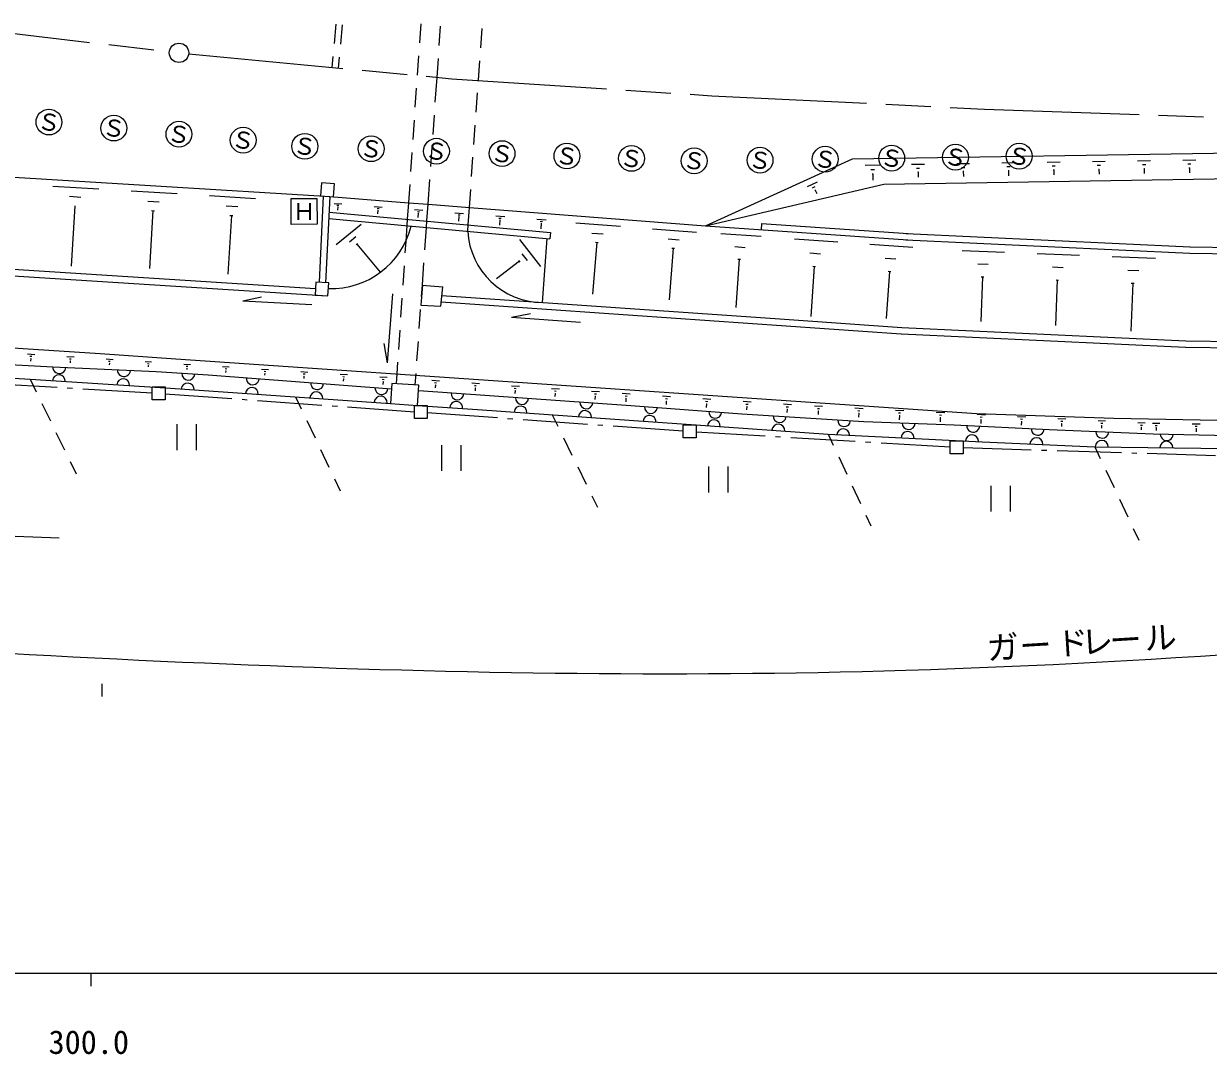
# Model space of a CAD drawing. Units: millimetres, scale not verified. Extents: x 40000 to 680000, y 20000 to 380000.
# Drawn here: x 362798 to 454628, y 198715 to 278638 of the extents above; entities that cross this region are included whole.
import ezdxf
from ezdxf.enums import TextEntityAlignment as Align

# ---------------------------------------------------------------- set-up
doc = ezdxf.new("R2010")
doc.units = ezdxf.units.MM
doc.header["$LTSCALE"] = 1000
doc.linetypes.add('CHAIN', pattern=[18.5, 12, -1.5, 3.5, -1.5])
for name, color, linetype, lineweight in [('M-BGD', 7, 'Continuous', 25), ('M-BMK', 2, 'CHAIN', 13), ('M-BMK-ROW', 30, 'Continuous', 25), ('M-BMK-SRVR', 3, 'Continuous', 25), ('M-STR-HTXT', 7, 'Continuous', 13), ('M-STR-STR1', 1, 'Continuous', 25), ('M-STR-STRC', 7, 'Continuous', 25), ('M-TTL-BAND', 7, 'Continuous', 25)]:
    doc.layers.add(name, color=color, linetype=linetype, lineweight=lineweight)
doc.styles.add('ＭＳ ゴシック', font='')
doc.styles.get('ＭＳ ゴシック').set_extended_font_data('MS Gothic')

msp = doc.modelspace()

# ---------------------------------------------------------------- linework, layer by layer
at = {"layer": 'M-BGD'}
for p, q in [((387002, 278592), (386860, 277098)), ((387495, 278542), (387353, 277049)), ((395011, 276947), (395116, 278444)), ((386766, 276103), (386685, 275249)), ((387258, 276054), (387176, 275199)), ((394838, 274476), (394941, 275950)), ((394702, 272551), (394838, 274476)), ((394527, 270057), (394632, 271553)), ((394352, 267563), (394457, 269060)), ((415659, 262960), (427041, 268159)), ((427041, 268159), (460528, 268684)), ((428022, 267670), (429184, 267691)), ((428463, 267330), (428754, 267340)), ((431618, 267733), (432619, 267745)), ((431998, 267433), (432249, 267444)), ((435123, 267787), (436124, 267798)), ((435503, 267487), (435754, 267497)), ((438628, 267841), (439629, 267862)), ((439008, 267551), (439259, 267551)), ((439109, 267250), (439169, 267250)), ((439139, 267250), (439149, 266850)), ((442133, 267894), (443134, 267915)), ((442513, 267604), (442764, 267605)), ((442614, 267304), (442674, 267304)), ((442644, 267304), (442654, 266904)), ((445638, 267948), (446639, 267969)), ((446018, 267658), (446269, 267658)), ((446119, 267358), (446179, 267358)), ((446149, 267358), (446159, 266957)), ((449143, 268012), (450144, 268023)), ((449523, 267712), (449774, 267712)), ((449624, 267411), (449684, 267411)), ((449654, 267411), (449664, 267011)), ((452648, 268065), (453649, 268076)), ((453028, 267765), (453279, 267776)), ((453129, 267465), (453189, 267465)), ((453159, 267465), (453169, 267064)), ((356200, 267086), (386145, 265264)), ((394147, 264641), (394282, 266566)), ((423558, 266013), (424328, 266374)), ((428574, 266989), (428654, 266989)), ((428614, 266989), (428624, 266499)), ((429486, 266199), (460560, 266681)), ((432099, 267133), (432159, 267143)), ((432129, 267143), (432139, 266743)), ((435604, 267197), (435664, 267197)), ((435634, 267197), (435644, 266796)), ((365063, 266043), (368619, 265827)), ((371123, 265679), (374688, 265462)), ((385883, 266285), (385814, 265283)), ((386885, 266216), (385883, 266285)), ((386816, 265214), (386885, 266216)), ((415659, 262960), (429486, 266199)), ((423948, 265913), (424149, 266003)), ((424129, 265713), (424179, 265743)), ((424159, 265733), (424269, 265473)), ((366356, 265253), (367237, 265194)), ((366757, 264513), (366472, 259826)), ((372415, 264879), (373307, 264830)), ((377192, 265305), (380777, 265088)), ((378494, 264505), (379386, 264456)), ((386024, 265274), (385691, 258584)), ((385814, 265283), (386816, 265214)), ((386145, 265264), (386487, 265237)), ((386525, 265244), (386191, 258554)), ((386487, 265237), (386525, 265234)), ((386525, 265234), (392624, 264758)), ((386866, 264704), (387467, 264664)), ((387077, 264574), (387227, 264554)), ((392624, 264758), (392536, 263478)), ((392624, 264760), (392624, 264758)), ((394048, 263339), (394147, 264641)), ((372817, 264138), (372551, 259652)), ((372706, 264148), (372927, 264129)), ((378896, 263764), (378620, 259207)), ((378785, 263774), (379006, 263764)), ((386466, 264032), (403633, 262447)), ((387127, 264443), (387167, 264443)), ((387147, 264443), (387127, 264173)), ((389961, 264466), (390582, 264417)), ((390191, 264326), (390342, 264307)), ((390232, 264196), (390272, 264186)), ((390252, 264186), (390232, 263886)), ((393086, 264219), (393727, 264170)), ((393316, 264069), (393476, 264059)), ((393386, 263939), (393357, 263599)), ((393366, 263939), (393406, 263939)), ((396230, 263972), (396891, 263923)), ((396471, 263822), (396631, 263812)), ((396541, 263682), (396511, 263311)), ((396521, 263682), (396561, 263682)), ((397258, 263036), (397353, 264389)), ((397353, 264389), (415659, 262960)), ((399395, 263725), (400086, 263676)), ((399636, 263565), (399816, 263555)), ((386447, 263531), (403583, 261947)), ((387020, 261509), (388951, 263103)), ((392506, 262977), (392417, 261755)), ((392536, 263478), (392506, 262977)), ((393896, 261099), (394018, 262838)), ((394018, 262838), (394048, 263339)), ((397223, 262541), (397258, 263036)), ((399716, 263425), (399686, 263014)), ((399696, 263425), (399736, 263425)), ((402580, 263478), (403291, 263418)), ((402841, 263318), (403011, 263298)), ((402911, 263168), (402881, 262717)), ((402891, 263168), (402941, 263168)), ((405605, 263190), (409050, 262924)), ((411544, 262726), (414959, 262459)), ((415659, 262960), (431333, 261875)), ((419995, 263155), (419956, 262664)), ((419995, 263155), (431363, 262375)), ((388061, 261720), (388551, 262122)), ((392417, 261755), (392356, 260857)), ((402874, 259803), (401270, 261904)), ((403343, 261976), (402987, 257019)), ((403633, 262447), (403583, 261947)), ((406847, 262401), (407709, 262331)), ((412766, 261946), (413618, 261877)), ((416832, 262371), (419966, 262154)), ((422540, 261966), (425915, 261729)), ((431173, 261875), (453196, 260846)), ((431202, 262375), (453225, 261346)), ((388562, 261481), (388682, 261581)), ((388622, 261531), (390427, 259359)), ((401852, 260272), (401451, 260803)), ((407219, 261680), (406902, 257664)), ((407118, 261690), (407329, 261670)), ((413138, 261225), (412831, 257229)), ((413037, 261235), (413248, 261225)), ((417934, 261350), (418716, 261291)), ((423733, 260866), (424574, 260796)), ((428399, 261551), (431724, 261314)), ((435560, 261038), (438835, 260911)), ((441349, 260813), (444653, 260687)), ((453196, 260846), (475608, 260488)), ((453205, 261346), (475608, 260989)), ((340143, 260490), (386383, 257533)), ((343818, 260754), (385421, 258093)), ((393702, 258361), (393825, 260101)), ((401231, 260222), (399450, 258858)), ((401282, 260152), (401181, 260282)), ((418266, 260379), (417999, 256634)), ((418166, 260389), (418356, 260369)), ((429572, 260461), (430403, 260402)), ((436753, 260008), (437564, 259978)), ((447167, 260589), (450522, 260452)), ((392288, 259860), (392186, 258363)), ((424085, 259814), (423808, 255919)), ((423975, 259824), (424185, 259814)), ((429924, 259430), (429657, 255774)), ((429813, 259440), (430024, 259420)), ((437124, 259017), (436988, 255541)), ((437014, 259016), (437225, 259007)), ((442551, 259773), (443373, 259734)), ((448390, 259529), (449231, 259500)), ((385450, 258593), (385391, 257592)), ((386452, 258534), (385450, 258593)), ((386383, 257533), (386452, 258534)), ((393702, 258361), (393594, 256819)), ((393640, 257483), (393702, 258361)), ((393692, 258371), (395295, 258243)), ((395136, 256720), (395295, 258243)), ((442923, 258762), (442786, 255237)), ((442823, 258762), (443023, 258752)), ((448772, 258508), (448625, 254802)), ((448661, 258508), (448872, 258508)), ((379774, 257155), (381245, 257457)), ((379774, 257155), (385132, 256850)), ((385391, 257592), (386383, 257533)), ((391005, 252350), (391420, 257698)), ((392118, 257365), (392016, 255869)), ((395215, 257562), (421405, 255746)), ((393462, 254989), (393568, 256485)), ((393584, 256819), (395136, 256720)), ((395166, 257061), (430820, 254594)), ((400625, 255875), (402097, 256157)), ((400625, 255875), (405973, 255490)), ((421405, 255746), (430859, 255084)), ((391948, 254871), (391846, 253375)), ((430840, 254584), (452863, 253555)), ((430859, 255084), (452882, 254055)), ((353930, 254005), (368722, 253058)), ((391005, 252350), (390733, 253832)), ((393284, 252496), (393390, 253992)), ((452873, 253555), (480303, 253112)), ((452882, 254055), (475495, 253698)), ((342554, 253222), (365058, 252023)), ((363084, 253033), (363655, 252993)), ((363284, 252852), (363434, 252843)), ((363335, 252672), (363365, 252672)), ((363345, 252672), (363335, 252472)), ((366148, 252835), (366699, 252796)), ((366349, 252655), (366489, 252645)), ((368722, 253058), (374591, 252654)), ((369203, 252638), (369724, 252599)), ((374591, 252654), (436664, 248401)), ((353061, 251730), (363306, 251060)), ((365058, 252023), (373060, 251671)), ((366389, 252485), (366419, 252485)), ((366409, 252485), (366399, 252325)), ((369383, 252468), (369514, 252458)), ((369424, 252308), (369454, 252308)), ((369444, 252308), (369434, 252178)), ((372218, 252441), (372718, 252411)), ((372398, 252281), (372518, 252271)), ((372438, 252121), (372468, 252121)), ((372448, 252121), (372448, 252031)), ((373060, 251671), (377096, 251404)), ((375212, 252244), (375723, 252214)), ((375392, 252084), (375523, 252074)), ((375433, 251934), (375463, 251924)), ((375453, 251934), (375443, 251823)), ((378217, 252057), (378737, 252017)), ((378407, 251886), (378537, 251877)), ((378437, 251726), (378477, 251726)), ((378457, 251726), (378447, 251596)), ((381241, 251859), (381772, 251820)), ((381432, 251679), (381562, 251669)), ((384276, 251662), (384827, 251623)), ((391778, 252377), (391717, 251479)), ((363306, 251060), (363774, 250096)), ((363306, 251060), (374172, 250370)), ((377096, 251404), (391317, 250317)), ((381472, 251519), (381502, 251519)), ((381482, 251519), (381472, 251369)), ((384466, 251482), (384606, 251472)), ((384506, 251312), (384546, 251312)), ((384526, 251312), (384517, 251132)), ((387320, 251465), (387891, 251425)), ((387531, 251275), (387671, 251265)), ((387571, 251105), (387601, 251105)), ((387591, 251105), (387571, 250904)), ((390395, 251258), (390976, 251228)), ((390595, 251068), (390746, 251058)), ((390646, 250898), (390676, 250888)), ((390666, 250888), (390646, 250667)), ((391347, 250738), (391238, 249186)), ((393430, 250600), (391347, 250738)), ((391717, 251479), (391667, 250718)), ((393150, 250620), (393212, 251498)), ((394441, 250992), (395032, 250952)), ((394652, 250801), (394802, 250792)), ((397526, 250774), (398127, 250735)), ((374172, 250370), (391238, 249186)), ((393321, 249038), (393430, 250600)), ((393430, 250189), (409875, 249024)), ((394692, 250621), (394732, 250611)), ((394712, 250621), (394702, 250391)), ((397736, 250584), (397886, 250574)), ((397786, 250404), (397816, 250404)), ((397796, 250404), (397787, 250174)), ((400620, 250567), (401221, 250528)), ((400831, 250367), (400981, 250357)), ((400881, 250187), (400911, 250187)), ((400891, 250187), (400881, 249947)), ((403715, 250350), (404326, 250311)), ((403936, 250160), (404086, 250150)), ((403976, 249970), (404016, 249970)), ((403996, 249970), (403976, 249719)), ((406820, 250143), (407431, 250103)), ((407040, 249943), (407190, 249933)), ((409203, 249975), (409814, 249936)), ((364210, 249196), (364864, 247846)), ((383877, 249699), (384317, 248771)), ((391238, 249186), (393321, 249038)), ((393321, 249038), (397988, 248722)), ((407081, 249753), (407121, 249753)), ((407101, 249753), (407081, 249492)), ((409424, 249775), (409574, 249765)), ((409464, 249595), (409504, 249585)), ((409484, 249585), (409464, 249324)), ((409875, 249024), (418478, 248382)), ((412318, 249768), (412939, 249729)), ((412539, 249568), (412699, 249558)), ((412589, 249378), (412629, 249378)), ((412609, 249378), (412589, 249097)), ((415443, 249561), (416074, 249521)), ((415663, 249361), (415824, 249341)), ((415714, 249161), (415754, 249161)), ((415734, 249161), (415714, 248880)), ((418567, 249354), (419198, 249314)), ((418788, 249144), (418948, 249134)), ((418838, 248953), (418878, 248953)), ((418858, 248953), (418839, 248683)), ((421692, 249147), (422313, 249097)), ((421913, 248937), (422073, 248927)), ((424096, 248999), (424727, 248969)), ((397988, 248722), (408635, 247962)), ((403757, 248307), (404197, 247415)), ((408635, 247962), (414894, 247517)), ((418478, 248382), (427933, 247791)), ((421963, 248746), (422003, 248746)), ((421983, 248746), (421963, 248486)), ((424326, 248799), (424477, 248789)), ((424377, 248609), (424407, 248609)), ((424387, 248609), (424377, 248328)), ((427230, 248842), (427871, 248802)), ((427461, 248632), (427621, 248622)), ((427511, 248431), (427551, 248432)), ((427531, 248432), (427512, 248131)), ((430375, 248675), (431036, 248645)), ((430616, 248465), (430776, 248455)), ((430666, 248264), (430706, 248254)), ((430686, 248264), (430666, 247924)), ((433540, 248508), (434201, 248478)), ((433780, 248298), (433941, 248288)), ((433831, 248097), (433871, 248097)), ((433851, 248097), (433831, 247767)), ((436664, 248401), (447310, 248041)), ((436705, 248351), (437346, 248311)), ((436935, 248141), (437095, 248131)), ((439849, 248184), (440470, 248154)), ((440070, 247984), (440230, 247974)), ((442974, 248017), (443575, 247987)), ((447310, 248041), (467730, 247651)), ((374676, 247576), (374678, 245574)), ((376178, 247578), (376180, 245575)), ((384746, 247867), (385389, 246512)), ((414894, 247517), (425170, 246797)), ((427933, 247791), (434923, 247538)), ((434923, 247538), (442304, 247175)), ((436985, 247940), (437025, 247940)), ((437005, 247940), (436986, 247640)), ((440120, 247793), (440160, 247793)), ((440140, 247793), (440120, 247513)), ((442304, 247175), (450366, 246832)), ((443184, 247827), (443345, 247817)), ((443235, 247636), (443275, 247636)), ((443255, 247636), (443245, 247396)), ((446079, 247860), (446669, 247830)), ((446289, 247670), (446439, 247660)), ((446339, 247489), (446369, 247489)), ((446349, 247489), (446340, 247269)), ((449163, 247702), (449734, 247673)), ((449374, 247512), (449514, 247513)), ((449414, 247342), (449454, 247342)), ((449434, 247342), (449424, 247142)), ((450295, 247664), (450876, 247654)), ((450515, 247484), (450656, 247484)), ((450566, 247313), (450596, 247313)), ((450586, 247313), (450576, 247093)), ((453379, 247607), (453990, 247597)), ((453610, 247427), (453760, 247417)), ((453660, 247236), (453700, 247236)), ((453680, 247236), (453680, 246986)), ((365301, 246947), (365955, 245597)), ((404639, 246518), (405302, 245172)), ((425170, 246797), (425555, 245965)), ((425170, 246797), (430387, 246552)), ((430387, 246552), (437087, 246218)), ((437087, 246218), (445830, 245826)), ((450366, 246832), (456305, 246698)), ((385818, 245609), (386461, 244253)), ((395177, 245955), (395179, 243952)), ((396679, 245957), (396681, 243954)), ((445830, 245826), (446255, 244923)), ((445830, 245826), (456085, 245707)), ((366391, 244697), (366859, 243733)), ((405744, 244275), (406408, 242930)), ((415889, 244294), (415891, 242291)), ((417391, 244295), (417393, 242292)), ((425975, 245058), (426605, 243697)), ((446681, 244018), (447319, 242660)), ((386889, 243350), (387330, 242422)), ((427026, 242790), (427656, 241429)), ((437772, 242804), (437774, 240801)), ((439274, 242805), (439276, 240802)), ((406850, 242033), (407290, 241140)), ((447744, 241755), (448382, 240398)), ((428076, 240521), (428462, 239690)), ((448808, 239493), (449233, 238589)), ((368848, 227442), (368849, 226450))]:
    msp.add_line(p, q, dxfattribs=at)
for centre, radius, start, end in [((386676, 264443), 6339, 267.6923, 346.35884), ((403041, 262847), 5828, 183.0477, 269.49322), ((365558, 252004), 501, 177.49862, 357.49862), ((370566, 251778), 501, 177.49862, 357.49862), ((365519, 250912), 501, 357.13988, 175.50682), ((370507, 250597), 501, 357.27905, 175.36765), ((375504, 250271), 501, 356.28441, 175.82072), ((375563, 251503), 501, 176.17482, 356.17482), ((380551, 251138), 501, 175.63045, 355.63045), ((385548, 250762), 501, 175.63045, 355.63045), ((380482, 249926), 501, 356.05256, 176.05256), ((385480, 249590), 501, 356.05256, 176.05256), ((390536, 250377), 501, 175.63045, 355.63045), ((396425, 249972), 501, 175.95793, 355.95793), ((390477, 249245), 501, 356.05256, 176.05256), ((396326, 248840), 501, 356.11391, 176.11391), ((401313, 248485), 501, 355.87479, 175.87479), ((401422, 249617), 501, 175.95793, 355.95793), ((406420, 249271), 501, 175.95793, 355.95793), ((411418, 248906), 501, 175.75968, 355.75968), ((406311, 248129), 501, 355.87479, 175.87479), ((411309, 247764), 501, 355.93231, 175.93231), ((416405, 248540), 501, 175.75968, 355.75968), ((421403, 248205), 501, 176.38594, 356.38594), ((416296, 247419), 501, 356.03951, 176.03951), ((421294, 247073), 501, 356.03951, 176.03951), ((426321, 246708), 501, 1.35226, 173.19851), ((426400, 247890), 501, 176.38594, 356.38594), ((431398, 247664), 501, 177.90751, 357.90751), ((436405, 247459), 501, 177.23156, 357.23156), ((441403, 247224), 501, 177.23156, 357.23156), ((431319, 246503), 501, 357.1151, 177.1151), ((436306, 246247), 501, 357.69784, 176.53235), ((441304, 246032), 501, 357.49105, 177.48589), ((446371, 245817), 501, 0.22886, 178.32801), ((446410, 246999), 501, 177.53085, 357.53085), ((451378, 245752), 501, 0.22886, 178.32801), ((451407, 246803), 501, 178.73844, 358.73844)]:
    msp.add_arc(centre, radius, start, end, dxfattribs=at)
at = {"layer": 'M-BMK'}
for p, q in [((355988, 278582), (374096, 276468)), ((375588, 276309), (395999, 274367)), ((395999, 274367), (416140, 273055)), ((416140, 273055), (437271, 272015)), ((437271, 272015), (456490, 271334))]:
    msp.add_line(p, q, dxfattribs=at)
at = {"layer": 'M-BMK-ROW'}
for p, q in [((360390, 250736), (365382, 250442)), ((366180, 250395), (366580, 250372)), ((367378, 250325), (372761, 250008)), ((372760, 250479), (373762, 250480)), ((372761, 249477), (372760, 250479)), ((373762, 250480), (373763, 249478)), ((373762, 249939), (378934, 249566)), ((373763, 249478), (372761, 249477)), ((379732, 249509), (380130, 249480)), ((380928, 249422), (385915, 249063)), ((386713, 249006), (387112, 248977)), ((387910, 248919), (393082, 248547)), ((393081, 249017), (394083, 249018)), ((393082, 248016), (393081, 249017)), ((394083, 249018), (394084, 248017)), ((394084, 248017), (393082, 248016)), ((394083, 248478), (399515, 248088)), ((400313, 248031), (400712, 248003)), ((401509, 247945), (406497, 247588)), ((407295, 247531), (407694, 247502)), ((408492, 247445), (413923, 247056)), ((413923, 247516), (414924, 247517)), ((413924, 246515), (413923, 247516)), ((414924, 247517), (414925, 246516)), ((414925, 246516), (413924, 246515)), ((414925, 246987), (420277, 246668)), ((421076, 246621), (421475, 246597)), ((422274, 246549), (427265, 246252)), ((428064, 246205), (428463, 246181)), ((429261, 246133), (434614, 245815)), ((434614, 246286), (435615, 246287)), ((434615, 245284), (434614, 246286)), ((435615, 246287), (435616, 245285)), ((435616, 245285), (434615, 245284)), ((435616, 245766), (440902, 245601)), ((441702, 245576), (442102, 245563)), ((442901, 245538), (447899, 245382)), ((448698, 245357), (449098, 245345)), ((449898, 245320), (455184, 245155))]:
    msp.add_line(p, q, dxfattribs=at)
at = {"layer": 'M-BMK-SRVR'}
msp.add_circle((374837, 276378), 751, dxfattribs=at)
at = {"layer": 'M-STR-HTXT'}
msp.add_line((341216, 239631), (365542, 238765), dxfattribs=at)
msp.add_open_spline([(322406, 232281), (358681, 229839), (394956, 227396), (431180, 228500), (451482, 229118), (471769, 230851), (492061, 232293), (518977, 234207), (545905, 235610), (572832, 237013)], degree=3, knots=[0, 0, 0, 0, 1, 1, 1, 2, 2, 2, 3, 3, 3, 3], dxfattribs=at)
at = {"layer": 'M-STR-STR1'}
for p, q in [((393575, 278638), (393473, 277141)), ((398224, 276758), (398329, 278254)), ((393404, 276144), (393302, 274647)), ((398048, 274264), (398154, 275760)), ((393233, 273649), (393131, 272153)), ((397873, 271770), (397978, 273266)), ((393063, 271155), (392960, 269659)), ((397697, 269276), (397803, 270773)), ((392892, 268661), (392789, 267165)), ((397522, 266782), (397627, 268279)), ((392721, 266167), (392624, 264760)), ((397353, 264389), (397452, 265785)), ((392624, 264758), (394147, 264639)), ((394147, 264639), (397353, 264389))]:
    msp.add_line(p, q, dxfattribs=at)
at = {"layer": 'M-STR-STRC'}
for p, q in [((383531, 265081), (385534, 265083)), ((383533, 263078), (383531, 265081)), ((385534, 265083), (385536, 263080)), ((385536, 263080), (383533, 263078))]:
    msp.add_line(p, q, dxfattribs=at)
for centre in [(364758, 271010), (369786, 270545), (374833, 270069), (379811, 269603), (384588, 269128), (389736, 268943), (394793, 268747), (399881, 268562), (404908, 268377), (409916, 268192), (424928, 268127), (430085, 268213), (435032, 268288), (439969, 268363), (414773, 268007), (419880, 268052)]:
    msp.add_circle(centre, 1001, dxfattribs=at)
at = {"layer": 'M-TTL-BAND'}
for p, q in [((40000, 205000), (579000, 205000)), ((368000, 205000), (368000, 204000))]:
    msp.add_line(p, q, dxfattribs=at)

# ---------------------------------------------------------------- texts
at = {"layer": 'M-STR-HTXT', "style": 'ＭＳ ゴシック'}
for s, p in [('ガ', (437536, 228743)), ('ド', (442923, 229079)), ('レ', (444846, 229191)), ('ル', (449763, 229497)), ('ー', (440069, 228896)), ('ー', (447049, 229324))]:
    msp.add_text(s, height=1833, rotation=3.495, dxfattribs=at).set_placement(p, align=Align.BOTTOM_LEFT)
at = {"layer": 'M-STR-STRC', "style": 'ＭＳ ゴシック'}
for s, rotation, p in [('Ｓ', 352.915, (364763, 271007)), ('Ｓ', 352.915, (369791, 270541)), ('Ｓ', 352.915, (374828, 270066)), ('Ｓ', 352.915, (379806, 269610)), ('Ｓ', 352.915, (384583, 269134)), ('Ｓ', 352.915, (389741, 268939)), ('Ｓ', 352.915, (394788, 268754)), ('Ｓ', 352.915, (399886, 268559)), ('Ｓ', 352.915, (404903, 268374)), ('Ｓ', 352.915, (439964, 268359)), ('Ｓ', 352.915, (409911, 268189)), ('Ｓ', 352.915, (414768, 268013)), ('Ｓ', 352.915, (419875, 268049)), ('Ｓ', 352.915, (424922, 268124)), ('Ｓ', 352.915, (430090, 268209)), ('Ｓ', 352.915, (435027, 268284)), ('Ｈ', 0.058, (384542, 264079))]:
    msp.add_text(s, height=1320, rotation=rotation, dxfattribs=at).set_placement(p, align=Align.MIDDLE_CENTER)
at = {"layer": 'M-TTL-BAND', "style": 'ＭＳ ゴシック'}
msp.add_text('300.0', height=1833, dxfattribs=at).set_placement((367844, 198195), align=Align.BOTTOM_CENTER)

doc.saveas('drawing.dxf')
